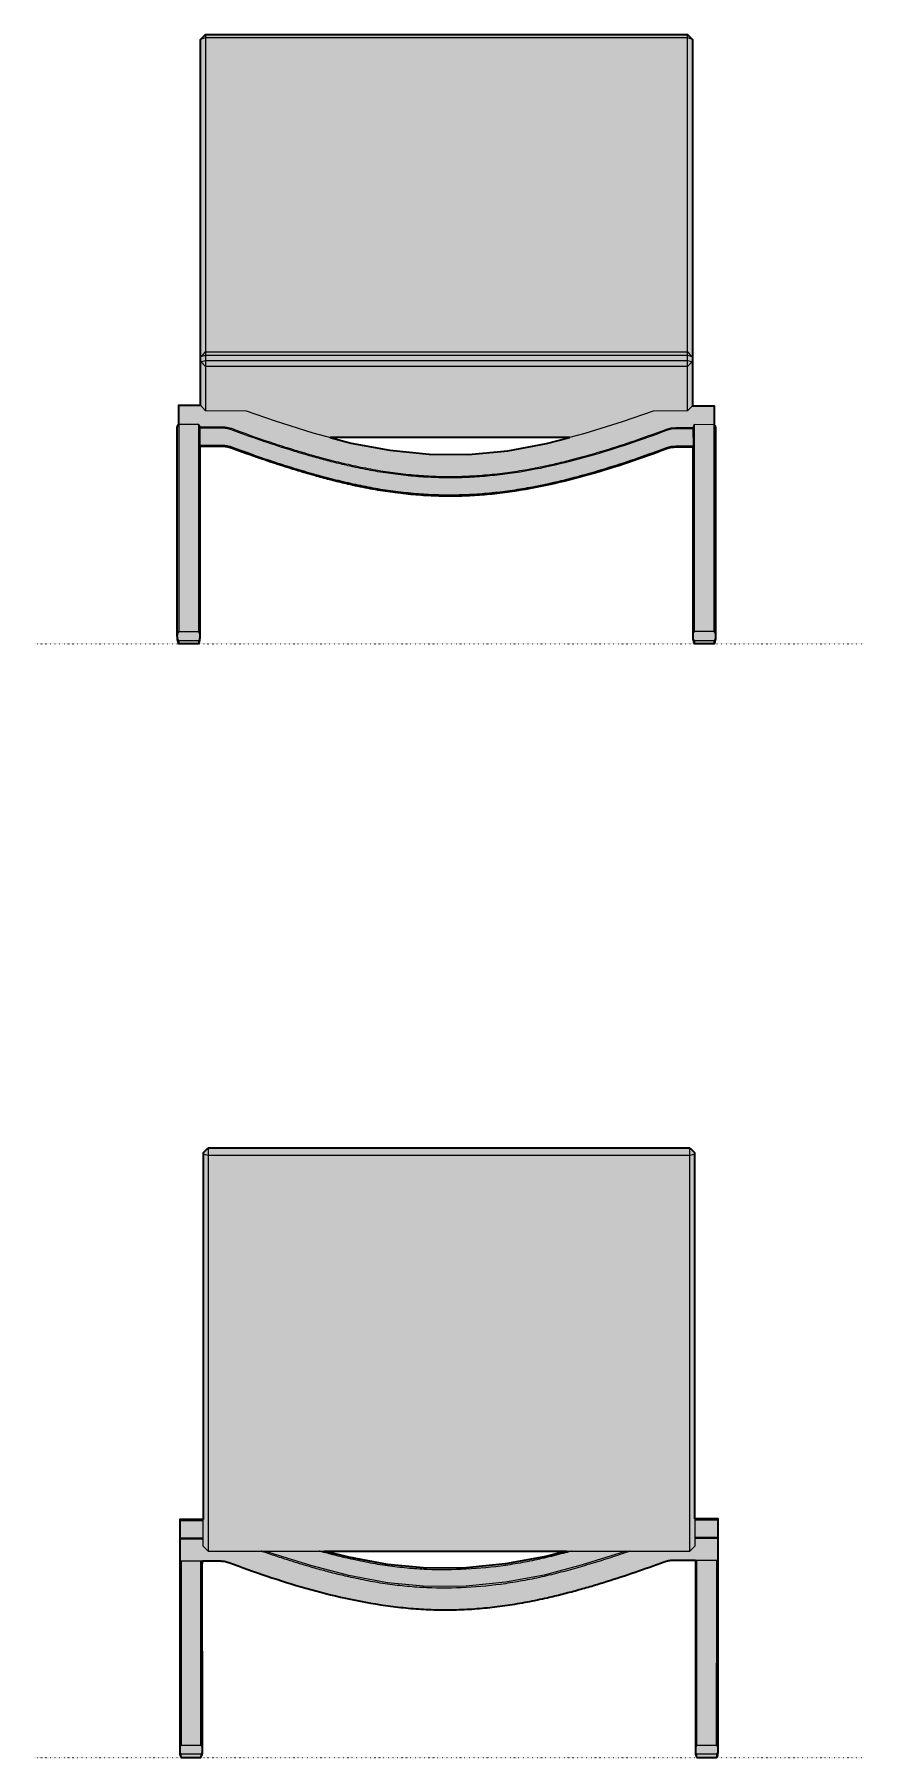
# Model space of a CAD drawing. Header units: millimetres. Extents: x 0 to 2157, y -1316 to 720.
# Drawn here: x 0 to 979, y -1316 to 720 of the extents above; entities that cross this region are included whole.
import ezdxf

# ---------------------------------------------------------------- set-up
doc = ezdxf.new("R2010")
doc.units = ezdxf.units.MM
doc.linetypes.add('Dots', pattern=[1, 0, -1])
doc.layers.add('Blocks', color=7, linetype='Continuous')
doc.layers.add('Blocks$Fill', color=7, linetype='Continuous', true_color=0xffffff)
for name, color, linetype, lineweight, true_color in [('Blocks$Inner', 7, 'Continuous', 25, 0x007f00), ('Blocks$Outline', 7, 'Continuous', 35, 0xff3f3f), ('Groud', 7, 'Dots', 25, 0x243775)]:
    doc.layers.add(name, color=color, linetype=linetype, lineweight=lineweight, true_color=true_color)

# ---------------------------------------------------------------- blocks, each defined once
blk = doc.blocks.new('PK22 Front')
at = {"layer": 'Blocks$Fill', "extrusion": (0, 0, -1)}
h = blk.add_hatch(color=256, dxfattribs=at)
h.paths.add_polyline_path([(749.4, 8.2), (749.4, 8.4), (749.5, 8.6), (749.5, 8.9), (749.5, 9.3), (749.5, 243.8), (749.5, 256.3), (749.5, 256.3), (749.5, 256.4), (749.5, 256.5), (749.4, 256.6), (749.4, 256.7), (749.4, 256.8), (749.4, 256.9), (749.4, 257), (749.4, 257.1), (749.3, 257.2), (749.3, 257.3), (749.3, 257.4), (749.2, 257.5), (749.2, 257.6), (749.2, 257.7), (749.1, 257.8), (749.1, 257.8), (749, 257.9), (749, 258), (748.9, 258.1), (748.9, 258.2), (748.8, 258.3), (748.8, 258.4), (748.7, 258.5), (748.6, 258.6), (748.6, 258.7), (748.5, 258.8), (748.4, 258.9), (748.3, 259), (748.3, 259.1), (748.2, 259.1), (748.1, 259.2), (748, 259.3), (747.9, 259.4), (747.9, 259.5), (747.8, 259.6), (747.8, 282), (722.1, 282.1), (722.1, 714.6), (716.1, 720.4), (146.9, 720.4), (140.9, 714.6), (140.9, 339.3), (140.9, 281.3), (115.2, 281.3), (115.2, 259.4), (114.2, 257.6), (113.6, 255.5), (113.5, 254.3), (113.5, 243.7), (113.5, 9.2), (113.5, 8.9), (113.5, 8.6), (113.5, 8.4), (113.6, 8.2), (113.6, 7.1), (113.7, 6.5), (113.8, 6), (113.8, 5.4), (113.9, 4.9), (114, 4.3), (114.1, 3.8), (114.2, 3.5), (114.5, 2.5), (115.2, 0), (138.4, 0), (139.2, 2.5), (139.5, 3.5), (139.5, 3.8), (139.6, 4.1), (139.7, 4.3), (139.8, 4.9), (139.8, 5.5), (139.9, 6), (140, 6.6), (140, 7.1), (140.1, 8.3), (140.1, 8.4), (140.1, 8.6), (140.1, 8.9), (140.1, 9.2), (140.2, 232.6), (160.6, 232.6), (166, 232), (171.4, 230.7), (193.9, 222.3), (216.6, 214.4), (239.5, 207.1), (262.5, 200.2), (285.8, 193.9), (309.2, 188.3), (320.9, 185.8), (332.8, 183.6), (344.6, 181.5), (356.5, 179.7), (368.5, 178.2), (380.4, 176.9), (392.4, 175.9), (404.4, 175.2), (416.5, 174.7), (428.5, 174.6), (440.6, 174.8), (452.6, 175.2), (464.6, 176), (476.6, 177.1), (488.6, 178.4), (500.5, 180), (512.4, 181.9), (524.2, 184), (536, 186.4), (547.8, 188.9), (565.3, 193.2), (582.8, 197.8), (617.4, 208), (651.7, 219.2), (685.6, 231.4), (686.2, 231.7), (686.9, 231.9), (687.6, 232), (688.3, 232.2), (688.9, 232.4), (689.6, 232.5), (690.3, 232.7), (691, 232.8), (691.7, 232.9), (692.4, 233), (693.1, 233.1), (693.8, 233.2), (694.5, 233.2), (695.2, 233.3), (695.9, 233.3), (696.6, 233.4), (722.8, 233.4), (722.9, 9.2), (722.9, 8.9), (722.9, 8.6), (722.9, 8.4), (722.9, 8.3), (723, 7.1), (723, 6.6), (723.1, 6), (723.1, 5.5), (723.2, 4.9), (723.3, 4.3), (723.4, 4.1), (723.5, 3.8), (723.5, 3.5), (723.8, 2.5), (724.6, 0), (747.8, 0), (748.5, 2.5), (748.8, 3.5), (748.9, 3.8), (749, 4.3), (749.1, 4.9), (749.2, 5.4), (749.2, 6), (749.3, 6.5), (749.3, 7.1), (749.4, 8.2)], flags=0)
h.paths.add_polyline_path([(568.9, 244), (544, 237.4), (498.2, 228.8), (451.9, 224.3), (405.3, 224), (359, 228.3), (313.2, 236.8), (285.6, 244)], flags=0)
at = {"layer": 'Blocks$Inner'}
for p, q in [((-716.1, 720.4), (-716.1, 716.5)), ((-722.8, 256.7), (-696.6, 256.7)), ((-722.8, 235), (-696.6, 235)), ((-568.9, 244), (-285.6, 244)), ((-140.2, 243.7), (-140.1, 9.2)), ((-749.5, 175.8), (-749.5, 200.6)), ((-113.5, 200.6), (-113.5, 175.8)), ((-747.8, 14.6), (-724.6, 14.6)), ((-724.6, 0), (-747.8, 0)), ((-115.2, 14.6), (-138.4, 14.6)), ((-115.2, 0), (-138.4, 0))]:
    blk.add_line(p, q, dxfattribs=at)
for points in [[(-716.1, 716.5), (-719.1, 715.5), (-722.1, 714.6), (-716.1, 720.4), (-146.9, 720.4), (-140.9, 714.6), (-143.9, 715.5), (-146.9, 716.5)], [(-722.1, 339.3), (-719.1, 342.2), (-716.1, 345.2), (-146.9, 345.2), (-143.9, 342.2), (-140.9, 339.3), (-146.9, 340.8), (-716.1, 340.8)], [(-722.1, 333.5), (-716.1, 335), (-146.9, 335), (-140.9, 333.5), (-143.9, 330.6), (-146.9, 327.7), (-716.1, 327.7), (-719.1, 330.6)]]:
    blk.add_lwpolyline(points, close=True, dxfattribs=at)
for points in [[(-140.9, 339.3), (-140.9, 714.6), (-140.9, 333.5), (-140.9, 281.3), (-146.9, 275.4), (-187.2, 275.2), (-223.8, 262.4), (-268.2, 248.5), (-313.2, 236.8), (-359, 228.3), (-405.3, 224), (-451.9, 224.3), (-498.2, 228.8), (-544, 237.4), (-589, 249.2), (-633.3, 263.2), (-667.6, 275.2), (-716.1, 275.4), (-722.1, 282.1), (-722.1, 333.5), (-722.1, 714.6), (-722.1, 339.3)], [(-146.9, 716.5), (-146.9, 720.4)], [(-716.1, 345.2), (-716.1, 340.8), (-716.1, 337.9), (-716.1, 335), (-716.1, 327.7)], [(-146.9, 327.7), (-146.9, 335), (-146.9, 337.9), (-146.9, 340.8), (-146.9, 345.2)], [(-722.1, 282.1), (-747.8, 282), (-747.8, 259.5), (-747.8, 259.6), (-724.5, 259.6)], [(-115.2, 20.2), (-115.2, 76.9), (-115.2, 133.6), (-115.2, 190.3), (-115.2, 259.4), (-115.2, 281.3), (-140.9, 281.3)], [(-749.5, 9.2), (-749.5, 243.8), (-749.5, 256.3)], [(-747.8, 247.1), (-747.8, 190.3), (-747.8, 133.6), (-747.8, 76.9), (-747.8, 20.2)], [(-724.5, 247.1), (-724.5, 190.3), (-724.6, 76.9), (-724.6, 20.2)], [(-722.8, 256.2), (-722.8, 243.8), (-722.9, 9.2)], [(-696.6, 255), (-722.8, 255)], [(-171.4, 254), (-166, 255.3), (-160.6, 255.9), (-140, 255.9)], [(-140.2, 254.2), (-160.6, 254.2), (-166, 253.7), (-171.4, 252.3)], [(-140.2, 243.9), (-140.2, 254.2), (-140.2, 254.2), (-140.2, 254.2), (-140.2, 254.1), (-140.2, 254.2), (-140.2, 254.2), (-140, 255.7), (-139.4, 257.8), (-138.5, 259.6), (-115.2, 259.4), (-114.2, 257.6), (-113.6, 255.5), (-113.5, 254.3)], [(-138.4, 20.2), (-138.4, 76.9), (-138.5, 190.3), (-138.5, 247.1)], [(-113.5, 254.4), (-113.5, 243.7), (-113.5, 9.2)], [(-696.6, 233.4), (-722.8, 233.4)], [(-171.4, 232.3), (-166, 233.7), (-160.6, 234.2), (-140.2, 234.2)], [(-140.2, 232.6), (-160.6, 232.6), (-166, 232), (-171.4, 230.7)], [(-724.6, 3.8), (-747.8, 3.8), (-747.8, 2.9), (-747.8, 0)], [(-724.6, 3.8), (-724.6, 2.9), (-724.6, 0)], [(-138.4, 3.8), (-138.4, 2.9), (-138.4, 0)], [(-115.2, 0), (-115.2, 2.9), (-115.2, 3.8), (-138.4, 3.8)]]:
    blk.add_lwpolyline(points, dxfattribs=at)
for points, knots in [([(-716.1, 716.5), (-716.1, 715), (-716.1, 712.3), (-716.1, 709.1), (-716.1, 706.3), (-716.1, 702.6), (-716.1, 697.9), (-716.1, 690.5), (-716.1, 681.2), (-716.1, 669.9), (-716.1, 658.6), (-716.1, 647.1), (-716.1, 635.6), (-716.1, 620.4), (-716.1, 601.3), (-716.1, 578.4), (-716.1, 555.6), (-716.1, 532.9), (-716.1, 510.4), (-716.1, 480.5), (-716.1, 450.9), (-716.1, 421.7), (-716.1, 400), (-716.1, 378.4), (-716.1, 360.2), (-716.1, 349.1), (-716.1, 345.2)], [3.9213249, 3.9213249, 3.9213249, 3.9213249, 3.9246143, 3.9279038, 3.9311933, 3.9344828, 3.9410617, 3.9476407, 3.9607986, 3.9739565, 3.9871144, 4.0002723, 4.0134302, 4.0265881, 4.0529039, 4.0792197, 4.1055355, 4.1318513, 4.1581671, 4.1844829, 4.2371145, 4.2634303, 4.2897461, 4.3160619, 4.3423777, 4.3570931, 4.3570931, 4.3570931, 4.3570931]), ([(-146.9, 345.2), (-146.9, 349.1), (-146.9, 360.2), (-146.9, 378.4), (-146.9, 400), (-146.9, 421.7), (-146.9, 450.9), (-146.9, 480.5), (-146.9, 510.4), (-146.9, 532.9), (-146.9, 555.6), (-146.9, 578.4), (-146.9, 601.3), (-146.9, 620.4), (-146.9, 635.6), (-146.9, 647.1), (-146.9, 658.6), (-146.9, 669.9), (-146.9, 681.2), (-146.9, 690.5), (-146.9, 697.9), (-146.9, 702.6), (-146.9, 706.3), (-146.9, 709.1), (-146.9, 712.3), (-146.9, 715), (-146.9, 716.5)], [14.7076235, 14.7076235, 14.7076235, 14.7076235, 14.7223389, 14.7486547, 14.7749706, 14.8012864, 14.8276022, 14.8802338, 14.9065496, 14.9328654, 14.9591812, 14.985497, 15.0118128, 15.0381286, 15.0512865, 15.0644444, 15.0776023, 15.0907602, 15.1039181, 15.117076, 15.123655, 15.1302339, 15.1335234, 15.1368129, 15.1401023, 15.1433918, 15.1433918, 15.1433918, 15.1433918]), ([(-716.1, 327.7), (-716.1, 326.3), (-716.1, 324.8), (-716.1, 323.5), (-716.1, 322.7), (-716.1, 322), (-716.1, 321.1), (-716.1, 320.1), (-716.1, 318.8), (-716.1, 316.9), (-716.1, 314.3), (-716.1, 311.5), (-716.1, 308.8), (-716.1, 306.2), (-716.1, 302.8), (-716.1, 298.8), (-716.1, 294.4), (-716.1, 290), (-716.1, 285.6), (-716.1, 281), (-716.1, 277.6), (-716.1, 275.7), (-716.1, 275.4)], [18.0647167, 18.0647167, 18.0647167, 18.0647167, 18.0766214, 18.0825738, 18.0885262, 18.0944786, 18.100431, 18.1063833, 18.1123357, 18.1242405, 18.1361453, 18.14805, 18.1599548, 18.1718595, 18.1837643, 18.2075738, 18.2313833, 18.2551929, 18.2790024, 18.3028119, 18.3266214, 18.3321052, 18.3321052, 18.3321052, 18.3321052]), ([(-146.9, 275.4), (-146.9, 275.7), (-146.9, 277.6), (-146.9, 281), (-146.9, 285.6), (-146.9, 290), (-146.9, 294.4), (-146.9, 298.8), (-146.9, 302.8), (-146.9, 306.2), (-146.9, 308.8), (-146.9, 311.5), (-146.9, 314.3), (-146.9, 316.9), (-146.9, 318.8), (-146.9, 320.1), (-146.9, 321.1), (-146.9, 322), (-146.9, 322.7), (-146.9, 323.5), (-146.9, 324.8), (-146.9, 326.3), (-146.9, 327.7)], [0.7326115, 0.7326115, 0.7326115, 0.7326115, 0.7380952, 0.7619048, 0.7857143, 0.8095238, 0.8333333, 0.8571429, 0.8809524, 0.8928571, 0.9047619, 0.9166667, 0.9285714, 0.9404762, 0.952381, 0.9583333, 0.9642857, 0.9702381, 0.9761905, 0.9821429, 0.9880952, 1, 1, 1, 1]), ([(-749.5, 256.2), (-749.5, 256.3), (-749.4, 256.7), (-749.3, 257.4), (-748.8, 258.4), (-748.3, 259.1), (-747.8, 259.6)], [-0.498434, -0.498434, -0.498434, -0.498434, -0.4444444, -0.3333333, -0.2222222, 0, 0, 0, 0]), ([(-747.8, 259.6), (-747.8, 259.5), (-747.8, 258.7), (-747.8, 254.8), (-747.8, 249.9), (-747.8, 247.1)], [0, 0, 0, 0, 0.2, 0.5, 0.7999996, 0.7999996, 0.7999996, 0.7999996]), ([(-724.5, 259.6), (-724.5, 259.5), (-724.5, 258.7), (-724.5, 254.8), (-724.5, 249.9), (-724.5, 247.1)], [0.2, 0.2, 0.2, 0.2, 0.4, 0.7, 1, 1, 1, 1]), ([(-724.5, 259.6), (-724.3, 259.4), (-723.8, 258.9), (-723.3, 258.1), (-723, 257.4), (-722.8, 256.7), (-722.8, 256.3), (-722.8, 256.2)], [71.4507454, 71.4507454, 71.4507454, 71.4507454, 71.5618562, 71.6729674, 71.7840786, 71.8951898, 71.9508028, 71.9508028, 71.9508028, 71.9508028]), ([(-685.6, 254.8), (-670.6, 249.1), (-647.9, 241.1), (-617.4, 231.2), (-594.4, 224.3), (-571.2, 217.9), (-547.8, 212.1), (-524.3, 207.2), (-500.5, 203.2), (-476.6, 200.2), (-452.6, 198.3), (-428.5, 197.7), (-404.4, 198.3), (-380.4, 200), (-356.5, 202.8), (-332.7, 206.7), (-311.1, 211.1), (-291.6, 215.7), (-268.3, 221.8), (-239.4, 230.1), (-205.2, 241.5), (-182.6, 249.7), (-171.4, 254)], [27.288058, 27.288058, 27.288058, 27.288058, 27.378967, 27.424421, 27.469876, 27.51533, 27.560785, 27.606239, 27.651694, 27.697149, 27.742603, 27.788058, 27.833512, 27.878967, 27.924421, 27.969876, 28.01533, 28.049421, 28.083512, 28.151694, 28.219876, 28.288058, 28.288058, 28.288058, 28.288058]), ([(-171.4, 252.3), (-186.3, 246.6), (-216.5, 235.8), (-262.4, 221.5), (-309, 209.5), (-348.5, 202.1), (-380.4, 198.4), (-404.4, 196.6), (-428.5, 196.1), (-452.6, 196.7), (-476.6, 198.5), (-500.5, 201.5), (-524.3, 205.5), (-545.9, 210.1), (-565.4, 214.7), (-582.8, 219.4), (-600.2, 224.3), (-623.2, 231.3), (-651.7, 240.7), (-674.3, 248.8), (-685.6, 253.1)], [22.382043, 22.382043, 22.382043, 22.382043, 22.472952, 22.563861, 22.65477, 22.74568, 22.791134, 22.836589, 22.882043, 22.927498, 22.972952, 23.018407, 23.063861, 23.109316, 23.143407, 23.177498, 23.211589, 23.24568, 23.313861, 23.382043, 23.382043, 23.382043, 23.382043]), ([(-138.5, 247.1), (-138.5, 250.8), (-138.5, 256.3), (-138.5, 259.2), (-138.5, 259.5), (-138.5, 259.6)], [29.4517008, 29.4517008, 29.4517008, 29.4517008, 29.8517008, 30.1517008, 30.2517008, 30.2517008, 30.2517008, 30.2517008]), ([(-685.6, 233.1), (-670.6, 227.5), (-647.9, 219.4), (-617.4, 209.5), (-594.4, 202.6), (-571.2, 196.2), (-547.8, 190.5), (-524.3, 185.5), (-500.5, 181.5), (-476.6, 178.6), (-452.6, 176.7), (-428.5, 176.1), (-404.4, 176.6), (-380.4, 178.4), (-356.5, 181.2), (-332.7, 185.1), (-311.1, 189.5), (-291.6, 194), (-268.3, 200.1), (-239.4, 208.5), (-205.2, 219.8), (-182.6, 228), (-171.4, 232.3)], [27.265934, 27.265934, 27.265934, 27.265934, 27.356843, 27.402297, 27.447752, 27.493207, 27.538661, 27.584116, 27.62957, 27.675025, 27.720479, 27.765934, 27.811388, 27.856843, 27.902297, 27.947752, 27.993207, 28.027297, 28.061388, 28.12957, 28.197752, 28.265934, 28.265934, 28.265934, 28.265934]), ([(-171.4, 230.7), (-186.3, 224.9), (-216.5, 214.1), (-262.4, 199.8), (-309, 187.8), (-348.5, 180.5), (-380.4, 176.7), (-404.4, 174.9), (-428.5, 174.4), (-452.6, 175), (-476.6, 176.9), (-500.5, 179.8), (-524.3, 183.9), (-545.9, 188.4), (-565.4, 193.1), (-582.8, 197.8), (-600.2, 202.7), (-623.2, 209.7), (-651.7, 219.1), (-674.3, 227.2), (-685.6, 231.4)], [22.388816, 22.388816, 22.388816, 22.388816, 22.479725, 22.570634, 22.661543, 22.752452, 22.797907, 22.843362, 22.888816, 22.934271, 22.979725, 23.02518, 23.070634, 23.116089, 23.15018, 23.184271, 23.218362, 23.252452, 23.320634, 23.388816, 23.388816, 23.388816, 23.388816]), ([(-747.8, 14.6), (-748.2, 13.9), (-748.9, 12.6), (-749.5, 10.5), (-749.5, 8.9), (-749.4, 7.8), (-749, 6.1), (-748.4, 4.8), (-747.8, 3.8)], [5.0441181, 5.0441181, 5.0441181, 5.0441181, 5.2441274, 5.4441367, 5.5941436, 5.6691471, 5.7441506, 6.043065, 6.043065, 6.043065, 6.043065]), ([(-747.8, 0), (-748, 0.8), (-748.4, 2.1), (-749.3, 5.1), (-749.4, 7.4), (-749.5, 9.2)], [351.511655, 351.511655, 351.511655, 351.511655, 354.093723, 355.46269, 360.933755, 360.933755, 360.933755, 360.933755]), ([(-747.8, 20.2), (-747.8, 18.7), (-747.8, 16.7), (-747.8, 15), (-747.8, 14.6)], [4.7999996, 4.7999996, 4.7999996, 4.7999996, 4.9666662, 5.0441181, 5.0441181, 5.0441181, 5.0441181]), ([(-724.6, 20.2), (-724.6, 18.7), (-724.6, 16.7), (-724.6, 15), (-724.6, 14.6)], [4, 4, 4, 4, 4.1666749, 4.2442398, 4.2442398, 4.2442398, 4.2442398]), ([(-724.6, 14.6), (-724.1, 13.9), (-723.4, 12.6), (-722.9, 10.5), (-722.8, 8.9), (-723, 7.8), (-723.3, 6.1), (-723.9, 4.8), (-724.6, 3.8)], [4.2442398, 4.2442398, 4.2442398, 4.2442398, 4.444221, 4.6442257, 4.7942292, 4.869231, 4.9442328, 5.2431403, 5.2431403, 5.2431403, 5.2431403]), ([(-722.9, 9.2), (-722.9, 7.4), (-723.1, 5.1), (-723.9, 2.1), (-724.3, 0.8), (-724.6, 0)], [318.883132, 318.883132, 318.883132, 318.883132, 324.351881, 325.720848, 328.302916, 328.302916, 328.302916, 328.302916]), ([(-138.4, 3.8), (-139.1, 4.8), (-139.7, 6.1), (-140, 7.8), (-140.2, 8.9), (-140.1, 10.5), (-139.6, 12.6), (-138.9, 13.9), (-138.4, 14.6)], [25.2085604, 25.2085604, 25.2085604, 25.2085604, 25.507468, 25.5824698, 25.6574715, 25.8074751, 26.0074798, 26.207461, 26.207461, 26.207461, 26.207461]), ([(-138.4, 0), (-138.7, 0.8), (-139.1, 2.1), (-139.9, 5.1), (-140, 7.4), (-140.1, 9.2)], [277.705203, 277.705203, 277.705203, 277.705203, 280.287272, 281.656238, 287.124988, 287.124988, 287.124988, 287.124988]), ([(-138.4, 14.6), (-138.4, 15), (-138.4, 16.7), (-138.4, 18.7), (-138.4, 20.2)], [26.207461, 26.207461, 26.207461, 26.207461, 26.2850258, 26.4517008, 26.4517008, 26.4517008, 26.4517008]), ([(-115.2, 14.6), (-115.2, 15), (-115.2, 16.7), (-115.2, 18.7), (-115.2, 20.2)], [0.0000464, 0.0000464, 0.0000464, 0.0000464, 0.0774982, 0.2441649, 0.2441649, 0.2441649, 0.2441649]), ([(-115.2, 3.8), (-114.6, 4.8), (-114, 6.1), (-113.6, 7.8), (-113.5, 8.9), (-113.5, 10.5), (-114.1, 12.6), (-114.8, 13.9), (-115.2, 14.6)], [-0.9989006, -0.9989006, -0.9989006, -0.9989006, -0.6999861, -0.6249826, -0.5499791, -0.3999722, -0.1999629, 0.0000464, 0.0000464, 0.0000464, 0.0000464]), ([(-113.5, 9.2), (-113.6, 7.4), (-113.7, 5.1), (-114.6, 2.1), (-115, 0.8), (-115.2, 0)], [245.074365, 245.074365, 245.074365, 245.074365, 250.54543, 251.914397, 254.496465, 254.496465, 254.496465, 254.496465])]:
    blk.add_open_spline(points, degree=3, knots=knots, dxfattribs=at)
for points in [[(-696.6, 256.7), (-694.7, 256.6), (-691, 256.2), (-687.4, 255.3), (-685.6, 254.8)], [(-685.6, 253.1), (-687.4, 253.7), (-691, 254.6), (-694.7, 254.9), (-696.6, 255)], [(-696.6, 235), (-694.7, 235), (-691, 234.6), (-687.4, 233.7), (-685.6, 233.1)], [(-685.6, 231.4), (-687.4, 232), (-691, 232.9), (-694.7, 233.3), (-696.6, 233.4)], [(-749.5, 200.6), (-749.5, 200.4), (-749.5, 200.3), (-749.5, 200.2)], [(-113.5, 200.2), (-113.5, 200.3), (-113.5, 200.4), (-113.5, 200.6)], [(-749.5, 9.2), (-749.5, 9.2), (-749.5, 9.2), (-749.5, 9.2)]]:
    blk.add_open_spline(points, degree=3, dxfattribs=at)
at = {"layer": 'Blocks$Outline'}
for points in [[(-722.1, 714.6), (-716.1, 720.4), (-146.9, 720.4), (-140.9, 714.6)], [(-722.1, 282.1), (-722.1, 333.5), (-722.1, 714.6)], [(-140.9, 714.6), (-140.9, 339.3)], [(-140.9, 339.3), (-140.9, 333.5), (-140.9, 281.3)], [(-747.8, 259.6), (-747.8, 282), (-722.1, 282.1)], [(-749.5, 243.8), (-749.5, 256.3)], [(-115.2, 259.4), (-114.2, 257.6), (-113.6, 255.5), (-113.5, 254.3)], [(-113.5, 254.3), (-113.5, 243.7)], [(-749.5, 9.3), (-749.5, 243.8)], [(-568.9, 244), (-544, 237.4), (-498.2, 228.8), (-451.9, 224.3), (-405.3, 224), (-359, 228.3), (-313.2, 236.8), (-285.6, 244)], [(-285.6, 244), (-568.9, 244)], [(-140.1, 9.2), (-140.2, 232.6)]]:
    blk.add_lwpolyline(points, dxfattribs=at)
for points, knots in [([(-140.9, 281.3), (-132.3, 281.3), (-123.8, 281.3), (-115.2, 281.3), (-115.2, 274), (-115.2, 266.7), (-115.2, 259.4)], [-51.777561, -51.777561, -51.777561, -51.777561, -26.122391, -26.122391, -26.122391, -4.244165, -4.244165, -4.244165, -4.244165]), ([(-749.5, 256.3), (-749.5, 256.4), (-749.4, 256.7), (-749.3, 257.4), (-748.8, 258.4), (-748.3, 259.1), (-747.8, 259.6)], [-0.4850363, -0.4850363, -0.4850363, -0.4850363, -0.4444444, -0.3333333, -0.2222222, 0, 0, 0, 0]), ([(-140.2, 232.6), (-147, 232.6), (-153.8, 232.6), (-160.6, 232.6), (-162.4, 232.4), (-164.2, 232.2), (-166, 232), (-167.8, 231.6), (-169.6, 231.1), (-171.4, 230.7), (-186.3, 224.9), (-216.5, 214.1), (-262.4, 199.8), (-309, 187.8), (-348.5, 180.5), (-380.4, 176.7), (-404.4, 174.9), (-428.5, 174.4), (-452.6, 175), (-476.6, 176.9), (-500.5, 179.8), (-524.3, 183.9), (-545.9, 188.4), (-565.4, 193.1), (-582.8, 197.8), (-600.2, 202.7), (-623.2, 209.7), (-651.7, 219.1), (-674.3, 227.2), (-685.6, 231.4), (-687.4, 232), (-691, 232.9), (-694.7, 233.3), (-696.6, 233.4), (-705.3, 233.4), (-714.1, 233.4), (-722.8, 233.4)], [0.008342, 0.008342, 0.008342, 0.008342, 20.388816, 20.388816, 20.388816, 21.388816, 21.388816, 21.388816, 22.388816, 22.388816, 22.388816, 22.479725, 22.570634, 22.661543, 22.752452, 22.797907, 22.843362, 22.888816, 22.934271, 22.979725, 23.02518, 23.070634, 23.116089, 23.15018, 23.184271, 23.218362, 23.252452, 23.320634, 23.388816, 23.388816, 23.388816, 23.888816, 24.388816, 24.388816, 24.388816, 50.649275, 50.649275, 50.649275, 50.649275]), ([(-749.4, 8.2), (-749.4, 8.3), (-749.5, 8.7), (-749.5, 9), (-749.5, 9.2), (-749.5, 9.3), (-749.5, 9.3)], [-5.63420484, -5.63420484, -5.63420484, -5.63420484, -5.59414356, -5.54335535, -5.54064574, -5.53461405, -5.53461405, -5.53461405, -5.53461405]), ([(-722.9, 8.3), (-723, 6.8), (-723.1, 4.8), (-723.9, 2.1), (-724.3, 0.8), (-724.6, 0), (-732.3, 0), (-740, 0), (-747.8, 0), (-748, 0.8), (-748.4, 2.1), (-749.2, 4.8), (-749.3, 6.7), (-749.4, 8.2)], [-41.096069, -41.096069, -41.096069, -41.096069, -36.581875, -35.212908, -32.630839, -32.630839, -32.630839, -9.422101, -9.422101, -9.422101, -6.840032, -5.471066, -1.057765, -1.057765, -1.057765, -1.057765]), ([(-722.9, 9.2), (-722.9, 9), (-722.9, 8.7), (-722.9, 8.4), (-722.9, 8.3)], [4.74073253, 4.74073253, 4.74073253, 4.74073253, 4.79422922, 4.82515996, 4.82515996, 4.82515996, 4.82515996]), ([(-140.1, 8.3), (-140.1, 8.4), (-140.1, 8.7), (-140.1, 9), (-140.1, 9.2)], [25.62654071, 25.62654071, 25.62654071, 25.62654071, 25.65747155, 25.70845029, 25.70845029, 25.70845029, 25.70845029]), ([(-113.6, 8.2), (-113.7, 6.7), (-113.8, 4.8), (-114.6, 2.1), (-115, 0.8), (-115.2, 0), (-123, 0), (-130.7, 0), (-138.4, 0), (-138.7, 0.8), (-139.1, 2.1), (-139.8, 4.8), (-140, 6.8), (-140.1, 8.3)], [1.057765, 1.057765, 1.057765, 1.057765, 5.471066, 6.840032, 9.422101, 9.422101, 9.422101, 32.630839, 32.630839, 32.630839, 35.212907, 36.581874, 41.096066, 41.096066, 41.096066, 41.096066]), ([(-113.5, 9.2), (-113.5, 9), (-113.5, 8.7), (-113.5, 8.3), (-113.6, 8.2)], [0.49648139, 0.49648139, 0.49648139, 0.49648139, 0.54997913, 0.59004034, 0.59004034, 0.59004034, 0.59004034])]:
    blk.add_open_spline(points, degree=3, knots=knots, dxfattribs=at)
for points in [[(-722.8, 233.4), (-722.8, 158.6), (-722.8, 83.9), (-722.9, 9.2)], [(-113.5, 243.7), (-113.5, 165.5), (-113.5, 87.4), (-113.5, 9.2)]]:
    blk.add_open_spline(points, degree=3, dxfattribs=at)
blk = doc.blocks.new('PK22 Back')
at = {"layer": 'Blocks$Fill'}
h = blk.add_hatch(color=256, dxfattribs=at)
h.paths.add_polyline_path([(-101.4, 5.9), (-101.4, 7.3), (-101.4, 233.3), (-101.4, 233.3), (-101.4, 258.8), (-101.4, 282.1), (-128.7, 282.1), (-128.7, 713.4), (-128.7, 714.6), (-134.7, 720.4), (-703.9, 720.4), (-709.9, 714.6), (-709.9, 713.4), (-709.9, 281.3), (-737.3, 281.3), (-737.3, 279.6), (-737.3, 259.7), (-737.3, 258), (-737.3, 232.6), (-737.3, 232.6), (-737.3, 5.5), (-737.3, 5.4), (-737.2, 3.9), (-736.6, 1.8), (-735.6, 0), (-712.4, 0), (-711.5, 1.6), (-710.9, 3.5), (-710.6, 5.5), (-710.6, 7.3), (-710.6, 232.6), (-690.3, 232.6), (-684.8, 232), (-679.5, 230.7), (-656.9, 222.3), (-634.2, 214.4), (-611.3, 207.1), (-588.3, 200.2), (-565.1, 193.9), (-541.7, 188.3), (-529.9, 185.8), (-518.1, 183.6), (-506.2, 181.5), (-494.3, 179.7), (-482.4, 178.2), (-470.4, 176.9), (-458.4, 175.9), (-446.4, 175.2), (-434.4, 174.7), (-422.3, 174.6), (-410.3, 174.8), (-398.2, 175.2), (-386.2, 176), (-374.2, 177.1), (-362.3, 178.4), (-350.3, 180), (-338.4, 181.9), (-326.6, 184), (-314.8, 186.4), (-303, 188.9), (-285.5, 193.2), (-268, 197.8), (-233.4, 208), (-199.2, 219.2), (-165.2, 231.4), (-164.6, 231.7), (-163.9, 231.9), (-163.2, 232), (-162.6, 232.2), (-161.9, 232.4), (-161.2, 232.5), (-160.5, 232.7), (-159.8, 232.8), (-159.1, 232.9), (-158.5, 233), (-157.8, 233.1), (-157.1, 233.2), (-156.4, 233.2), (-155.7, 233.3), (-155, 233.3), (-154.3, 233.3), (-128, 233.3), (-128, 5.5), (-128, 5.4), (-127.9, 3.9), (-127.3, 1.8), (-126.3, 0), (-103.1, 0), (-102.2, 1.6), (-101.6, 3.5)], flags=0)
h.paths.add_polyline_path([(-280.5, 244), (-306.9, 237.4), (-352.6, 228.8), (-398.9, 224.3), (-445.5, 224), (-491.9, 228.3), (-537.6, 236.8), (-566.5, 244)], flags=0)
at = {"layer": 'Blocks$Inner'}
for p, q in [((-709.9, 279.6), (-737.3, 279.6)), ((-101.4, 280.4), (-128.7, 280.4)), ((-737.3, 259.7), (-709.9, 259.7)), ((-709.9, 258), (-737.3, 258)), ((-128.7, 260.4), (-101.4, 260.4)), ((-101.4, 258.8), (-128.7, 258.8)), ((-703.9, 244), (-134.7, 244)), ((-126.3, 203.9), (-126.3, 233.3)), ((-735.6, 14.6), (-712.4, 14.6)), ((-712.4, 3.8), (-735.6, 3.8)), ((-126.3, 14.6), (-103.1, 14.6)), ((-103.1, 3.8), (-126.3, 3.8))]:
    blk.add_line(p, q, dxfattribs=at)
for points in [[(-703.9, 244), (-709.9, 250), (-709.9, 713.4), (-709.9, 714.6), (-703.9, 720.4)], [(-128.7, 713.4), (-131.7, 712.6), (-134.7, 711.7), (-703.9, 711.7), (-706.9, 712.6), (-709.9, 713.4)], [(-134.7, 711.7), (-134.7, 719.2), (-134.7, 719.8), (-134.7, 720.4), (-703.9, 720.4), (-703.9, 719.8), (-703.9, 719.2), (-703.9, 711.7)], [(-134.7, 720.4), (-128.7, 714.6), (-128.7, 713.4), (-128.7, 250), (-134.7, 244)], [(-709.9, 281.3), (-737.3, 281.3), (-737.3, 279.6), (-737.3, 259.7), (-737.3, 258), (-737.3, 232.6), (-735.6, 232.6), (-690.3, 232.6), (-684.8, 232), (-679.5, 230.7)], [(-154.3, 233.3), (-101.4, 233.3), (-101.4, 282.1), (-128.7, 282.1)], [(-737.3, 232.6), (-737.3, 95.3), (-737.3, 42.2), (-737.3, 15.9), (-737.3, 9.7), (-737.3, 7.8), (-737.3, 5.8), (-737.3, 5.5), (-737.3, 7.3)], [(-710.6, 7.3), (-710.6, 5.5), (-710.6, 7.3), (-710.6, 9.3), (-710.6, 12.2), (-710.6, 27.3), (-710.7, 225.1), (-710.6, 232.6)], [(-210.2, 244), (-217.5, 241.5), (-261.9, 227.6), (-306.9, 215.7), (-352.6, 207.1), (-398.9, 202.7), (-445.5, 202.3), (-491.9, 206.6), (-537.6, 215.2), (-582.7, 226.9), (-627, 240.8), (-636.4, 244)], [(-280.5, 244), (-306.9, 237.4), (-352.6, 228.8), (-398.9, 224.3), (-445.5, 224), (-491.9, 228.3), (-537.6, 236.8), (-566.5, 244)], [(-128, 233.3), (-128, 205.4), (-128, 95.3), (-128, 42.2), (-128, 15.9), (-128, 9.7), (-128, 7.8), (-128, 5.8), (-128, 5.5), (-128, 7.3)], [(-103, 203.8), (-103, 233.3)], [(-101.4, 7.3), (-101.4, 5.9), (-101.4, 7.3), (-101.4, 9.3), (-101.4, 12.2), (-101.4, 27.3), (-101.4, 233.3)], [(-737.3, 5.5), (-737.3, 5.4), (-737.2, 3.9), (-736.6, 1.8), (-735.6, 0), (-712.4, 0), (-711.5, 1.6), (-710.9, 3.5), (-710.6, 5.5)], [(-735.6, 3.8), (-736.7, 5.8), (-737.2, 8), (-737.2, 10.3), (-736.7, 12.5), (-735.6, 14.6)], [(-735.6, 1.9), (-735.6, 2.8), (-735.6, 3.8)], [(-712.4, 3.8), (-712.4, 2.8), (-712.4, 1.9)], [(-128, 5.5), (-128, 5.4), (-128, 5.4), (-127.9, 3.9), (-127.3, 1.8), (-126.3, 0), (-103.1, 0), (-102.2, 1.6), (-101.6, 3.5), (-101.4, 5.9)], [(-126.3, 0), (-126.3, 2.8), (-126.3, 3.8)], [(-103.1, 14.6), (-102, 12.5), (-101.4, 10.3), (-101.4, 8), (-102, 5.8), (-103.1, 3.8)], [(-103.1, 3.8), (-103.1, 2.8), (-103.1, 0)]]:
    blk.add_lwpolyline(points, dxfattribs=at)
for points, knots in [([(-703.9, 711.7), (-703.9, 710.5), (-703.9, 708.3), (-703.9, 705.9), (-703.9, 704.2), (-703.9, 702.6), (-703.9, 700.6), (-703.9, 698.2), (-703.9, 695.8), (-703.9, 692.5), (-703.9, 688.4), (-703.9, 683.4), (-703.9, 678.4), (-703.9, 673.3), (-703.9, 666.4), (-703.9, 657.5), (-703.9, 646.6), (-703.9, 635.6), (-703.9, 624.7), (-703.9, 614), (-703.9, 599.7), (-703.9, 581.9), (-703.9, 560.7), (-703.9, 539.6), (-703.9, 518.5), (-703.9, 497.6), (-703.9, 476.7), (-703.9, 449.1), (-703.9, 421.7), (-703.9, 394.6), (-703.9, 374.5), (-703.9, 354.6), (-703.9, 335), (-703.9, 315.4), (-703.9, 299.3), (-703.9, 286.4), (-703.9, 276.8), (-703.9, 267.4), (-703.9, 258.3), (-703.9, 250.4), (-703.9, 246.2), (-703.9, 244.3), (-703.9, 244), (-703.9, 244), (-703.9, 244)], [599.5248184, 599.5248184, 599.5248184, 599.5248184, 599.5263065, 599.5277946, 599.5292827, 599.5307708, 599.533747, 599.5367232, 599.5396994, 599.5426756, 599.5486279, 599.5545803, 599.5605327, 599.5664851, 599.5724375, 599.5843422, 599.596247, 599.6081517, 599.6200565, 599.6319613, 599.643866, 599.6676756, 599.6914851, 599.7152946, 599.7391041, 599.7629136, 599.7867232, 599.8105327, 599.8581517, 599.8819613, 599.9057708, 599.9295803, 599.9533898, 599.9771994, 600.0010089, 600.0129136, 600.0248184, 600.0367232, 600.0486279, 600.0605327, 600.0724375, 600.0783898, 600.0843422, 600.0847936, 600.0847936, 600.0847936, 600.0847936]), ([(-134.7, 244), (-134.7, 244), (-134.7, 244), (-134.7, 244.3), (-134.7, 246.2), (-134.7, 250.4), (-134.7, 258.3), (-134.7, 267.4), (-134.7, 276.8), (-134.7, 286.4), (-134.7, 299.3), (-134.7, 315.4), (-134.7, 335), (-134.7, 354.6), (-134.7, 374.5), (-134.7, 394.6), (-134.7, 421.7), (-134.7, 449.1), (-134.7, 476.7), (-134.7, 497.6), (-134.7, 518.5), (-134.7, 539.6), (-134.7, 560.7), (-134.7, 581.9), (-134.7, 599.7), (-134.7, 614), (-134.7, 624.7), (-134.7, 635.6), (-134.7, 646.6), (-134.7, 657.5), (-134.7, 666.4), (-134.7, 673.3), (-134.7, 678.4), (-134.7, 683.4), (-134.7, 688.4), (-134.7, 692.5), (-134.7, 695.8), (-134.7, 698.2), (-134.7, 700.6), (-134.7, 702.6), (-134.7, 704.2), (-134.7, 705.9), (-134.7, 708.3), (-134.7, 710.5), (-134.7, 711.7)], [10.6471933, 10.6471933, 10.6471933, 10.6471933, 10.6476446, 10.653597, 10.6595494, 10.6714542, 10.6833589, 10.6952637, 10.7071684, 10.7190732, 10.730978, 10.7547875, 10.778597, 10.8024065, 10.8262161, 10.8500256, 10.8738351, 10.9214542, 10.9452637, 10.9690732, 10.9928827, 11.0166922, 11.0405018, 11.0643113, 11.0881208, 11.1000256, 11.1119303, 11.1238351, 11.1357399, 11.1476446, 11.1595494, 11.1655018, 11.1714542, 11.1774065, 11.1833589, 11.1893113, 11.1922875, 11.1952637, 11.1982399, 11.2012161, 11.2027042, 11.2041922, 11.2056803, 11.2071684, 11.2071684, 11.2071684, 11.2071684]), ([(-735.6, 232.6), (-735.6, 231.2), (-735.6, 229.8), (-735.6, 228.4), (-735.6, 195.2), (-735.6, 178), (-735.6, 152.1), (-735.6, 126.3), (-735.6, 104.8), (-735.6, 87.1), (-735.6, 74.4), (-735.6, 61.5), (-735.6, 50.6), (-735.6, 41.7), (-735.6, 35), (-735.6, 29.4), (-735.6, 24.8), (-735.6, 22), (-735.6, 19.8), (-735.6, 18.1), (-735.6, 16.5), (-735.6, 15.2), (-735.6, 14.5), (-735.6, 14.6)], [-0.0050675, -0.0050675, -0.0050675, -0.0050675, 0, 0, 0, 0.125, 0.25, 0.375, 0.5, 0.5625, 0.625, 0.6875, 0.75, 0.78125, 0.8125, 0.84375, 0.859375, 0.875, 0.8828125, 0.890625, 0.8984375, 0.90625, 0.911826, 0.911826, 0.911826, 0.911826]), ([(-712.4, 14.6), (-712.4, 14.5), (-712.4, 15.2), (-712.4, 16.5), (-712.4, 18.1), (-712.4, 19.8), (-712.4, 22), (-712.4, 24.8), (-712.4, 29.4), (-712.4, 35), (-712.4, 41.7), (-712.4, 50.6), (-712.4, 61.5), (-712.4, 74.4), (-712.4, 87.2), (-712.4, 104.8), (-712.4, 126.3), (-712.4, 152.1), (-712.4, 178), (-712.4, 195.2), (-712.4, 232.6)], [24.1415019, 24.1415019, 24.1415019, 24.1415019, 24.1470495, 24.1548622, 24.162675, 24.1704877, 24.1783005, 24.193926, 24.2095515, 24.2408025, 24.2720535, 24.3033045, 24.3658065, 24.4283085, 24.4908105, 24.5533125, 24.6783165, 24.8033205, 24.9283245, 25.0533285, 25.0533285, 25.0533285, 25.0533285]), ([(-679.5, 230.7), (-664.5, 224.9), (-634.3, 214.1), (-588.4, 199.8), (-541.8, 187.8), (-502.3, 180.5), (-470.4, 176.7), (-446.4, 174.9), (-422.3, 174.4), (-398.2, 175), (-374.2, 176.9), (-350.3, 179.8), (-326.6, 183.9), (-305, 188.4), (-285.5, 193.1), (-268, 197.8), (-250.7, 202.7), (-227.7, 209.7), (-199.1, 219.1), (-176.5, 227.2), (-165.2, 231.4)], [97.76894, 97.76894, 97.76894, 97.76894, 97.859849, 97.950758, 98.041667, 98.132576, 98.178031, 98.223485, 98.26894, 98.314394, 98.359849, 98.405304, 98.450758, 98.496213, 98.530304, 98.564394, 98.598485, 98.632576, 98.700758, 98.76894, 98.76894, 98.76894, 98.76894]), ([(-205.5, 244), (-205.6, 243.9), (-205.7, 243.9), (-205.8, 243.8), (-209.7, 242.5), (-220.9, 238.7), (-239.6, 232.6), (-261.8, 225.9), (-284.2, 219.6), (-306.8, 213.9), (-329.6, 209.2), (-360.2, 204), (-398.9, 200.4), (-437.8, 199.9), (-468.8, 202.1), (-491.9, 204.8), (-511, 208), (-526.3, 211), (-539.5, 213.9), (-554.6, 217.5), (-571.5, 222), (-588.3, 226.8), (-604.9, 231.9), (-621.5, 237.3), (-633.5, 241.3), (-639.9, 243.5), (-640.8, 243.8), (-640.9, 243.9), (-641.1, 243.9), (-641.2, 244)], [0.0660468, 0.0660468, 0.0660468, 0.0660468, 0.0668399, 0.0668399, 0.0668399, 0.0909091, 0.1363636, 0.1818182, 0.2272727, 0.2727273, 0.3181818, 0.3636364, 0.4545455, 0.5454545, 0.5909091, 0.6363636, 0.6818182, 0.7045455, 0.7272727, 0.7613636, 0.7954545, 0.8295455, 0.8636364, 0.8977273, 0.9318182, 0.9374736, 0.9374736, 0.9374736, 0.938341, 0.938341, 0.938341, 0.938341]), ([(-274.5, 244), (-274.8, 243.9), (-275.2, 243.8), (-275.5, 243.7), (-278.4, 242.9), (-288.8, 240.1), (-306.8, 235.6), (-329.6, 230.8), (-360.2, 225.6), (-398.9, 222), (-437.8, 221.5), (-468.8, 223.7), (-491.9, 226.4), (-511, 229.6), (-526.3, 232.7), (-539.5, 235.5), (-554.6, 239.1), (-565.9, 242.2), (-571.6, 243.7), (-571.7, 243.8), (-572, 243.8), (-572.2, 243.9), (-572.5, 244)], [0.2075453, 0.2075453, 0.2075453, 0.2075453, 0.2094376, 0.2094376, 0.2094376, 0.2272727, 0.2727273, 0.3181818, 0.3636364, 0.4545455, 0.5454545, 0.5909091, 0.6363636, 0.6818182, 0.7045455, 0.7272727, 0.7613636, 0.7954545, 0.7959331, 0.7959331, 0.7959331, 0.7975024, 0.7975024, 0.7975024, 0.7975024]), ([(-126.3, 14.6), (-126.3, 14.8), (-126.3, 15.4), (-126.3, 16.5), (-126.3, 18.1), (-126.3, 19.8), (-126.3, 22), (-126.3, 24.8), (-126.3, 29.4), (-126.3, 35), (-126.3, 41.7), (-126.3, 50.6), (-126.3, 61.5), (-126.3, 74.4), (-126.3, 87.2), (-126.3, 104.8), (-126.3, 126.3), (-126.3, 152.1), (-126.3, 178), (-126.3, 195.2), (-126.3, 203.9)], [0.0902703, 0.0902703, 0.0902703, 0.0902703, 0.09375, 0.1015625, 0.109375, 0.1171875, 0.125, 0.140625, 0.15625, 0.1875, 0.21875, 0.25, 0.3125, 0.375, 0.4375, 0.5, 0.625, 0.75, 0.875, 1, 1, 1, 1]), ([(-103.1, 14.6), (-103.1, 14.5), (-103.1, 15.2), (-103.1, 16.5), (-103.1, 18.1), (-103.1, 19.8), (-103.1, 22), (-103.1, 24.8), (-103.1, 29.4), (-103.1, 35), (-103.1, 41.7), (-103.1, 50.6), (-103.1, 61.5), (-103.1, 74.4), (-103.1, 87.1), (-103.1, 104.8), (-103, 126.3), (-103, 152.1), (-103, 178), (-103, 195.2), (-103, 203.8)], [23.2296759, 23.2296759, 23.2296759, 23.2296759, 23.2352519, 23.2430644, 23.2508769, 23.2586894, 23.2665019, 23.2821269, 23.2977519, 23.3290019, 23.3602519, 23.3915019, 23.4540019, 23.5165019, 23.5790019, 23.6415019, 23.7665019, 23.8915019, 24.0165019, 24.1415019, 24.1415019, 24.1415019, 24.1415019]), ([(-735.6, 0), (-735.6, 0), (-735.6, 0), (-735.6, 0.2), (-735.6, 0.5), (-735.6, 0.7), (-735.6, 1), (-735.6, 1.3), (-735.6, 1.7), (-735.6, 1.9)], [0.94358989, 0.94358989, 0.94358989, 0.94358989, 0.94531244, 0.95312494, 0.96093744, 0.96874994, 0.97656244, 0.98437494, 0.99999994, 0.99999994, 0.99999994, 0.99999994]), ([(-735.6, 1.7), (-735.6, 1.5), (-735.6, 1.1), (-735.6, 0.5), (-735.6, 0.1), (-735.6, 0), (-735.6, 0), (-735.6, 0)], [0.91666667, 0.91666667, 0.91666667, 0.91666667, 0.921875, 0.9296875, 0.9375, 0.94140625, 0.94358989, 0.94358989, 0.94358989, 0.94358989]), ([(-712.4, 14.6), (-711.7, 13.6), (-711.1, 12.3), (-710.7, 10.6), (-710.6, 9.5), (-710.7, 7.8), (-711.2, 5.8), (-711.9, 4.4), (-712.4, 3.8)], [-1, -1, -1, -1, -0.7, -0.625, -0.55, -0.4, -0.2, -0.0010618, -0.0010618, -0.0010618, -0.0010618]), ([(-712.4, 1.9), (-712.4, 1.7), (-712.4, 1.3), (-712.4, 1), (-712.4, 0.7), (-712.4, 0.5), (-712.4, 0.2), (-712.4, 0), (-712.4, 0), (-712.4, 0)], [2, 2, 2, 2, 2.015625, 2.0234375, 2.03125, 2.0390625, 2.046875, 2.0546875, 2.0564131, 2.0564131, 2.0564131, 2.0564131]), ([(-712.4, 0), (-712.4, 0), (-712.4, 0), (-712.4, 0.1), (-712.4, 0.5), (-712.4, 1.1), (-712.4, 1.5), (-712.4, 1.7)], [2.0564131, 2.0564131, 2.0564131, 2.0564131, 2.05859369, 2.06249994, 2.07031244, 2.07812494, 2.08333328, 2.08333328, 2.08333328, 2.08333328]), ([(-126.3, 3.8), (-127, 4.7), (-127.6, 6), (-127.9, 7.7), (-128, 8.9), (-128, 10.5), (-127.5, 12.6), (-126.7, 13.9), (-126.3, 14.6)], [-0.9989382, -0.9989382, -0.9989382, -0.9989382, -0.7, -0.625, -0.55, -0.4, -0.2, 0, 0, 0, 0])]:
    blk.add_open_spline(points, degree=3, knots=knots, dxfattribs=at)
blk.add_open_spline([(-165.2, 231.4), (-163.5, 232), (-159.9, 232.9), (-156.1, 233.3), (-154.3, 233.3)], degree=3, dxfattribs=at)
at = {"layer": 'Blocks$Outline'}
for points in [[(-737.3, 232.6), (-737.3, 95.3), (-737.3, 42.2), (-737.3, 15.9), (-737.3, 9.7), (-737.3, 7.8), (-737.3, 5.8), (-737.3, 5.5)], [(-710.6, 7.3), (-710.6, 9.3), (-710.6, 12.2), (-710.6, 27.3), (-710.7, 225.1), (-710.6, 232.6)], [(-280.5, 244), (-306.9, 237.4), (-352.6, 228.8), (-398.9, 224.3), (-445.5, 224), (-491.9, 228.3), (-537.6, 236.8), (-566.5, 244)], [(-566.5, 244), (-280.5, 244)], [(-128, 233.3), (-128, 205.4), (-128, 95.3), (-128, 42.2), (-128, 15.9), (-128, 9.7), (-128, 7.8), (-128, 5.8), (-128, 5.5)], [(-101.4, 7.3), (-101.4, 9.3), (-101.4, 12.2), (-101.4, 27.3), (-101.4, 233.3)], [(-737.3, 5.5), (-737.3, 5.4), (-737.2, 3.9), (-736.6, 1.8), (-735.6, 0), (-712.4, 0), (-711.5, 1.6), (-710.9, 3.5), (-710.6, 5.5)], [(-710.6, 5.5), (-710.6, 7.3)], [(-128, 5.5), (-128, 5.4), (-128, 5.4), (-127.9, 3.9), (-127.3, 1.8), (-126.3, 0), (-103.1, 0), (-102.2, 1.6), (-101.6, 3.5), (-101.4, 5.9)], [(-101.4, 5.9), (-101.4, 7.3)]]:
    blk.add_lwpolyline(points, dxfattribs=at)
for points, knots in [([(-703.9, 720.4), (-705.9, 718.5), (-707.9, 716.5), (-709.9, 714.6), (-709.9, 714.2), (-709.9, 713.8), (-709.9, 713.4), (-709.9, 569.4), (-709.9, 425.3), (-709.9, 281.3)], [-619.05412, -619.05412, -619.05412, -619.05412, -610.731987, -610.731987, -610.731987, -609.570293, -609.570293, -609.570293, -608.637888, -608.637888, -608.637888, -608.637888]), ([(-128.7, 282.1), (-128.7, 425.9), (-128.7, 569.7), (-128.7, 713.4), (-128.7, 713.4), (-128.7, 713.8), (-128.7, 714.2), (-128.7, 714.6), (-130.7, 716.5), (-132.7, 718.5), (-134.7, 720.4)], [-2.092432, -2.092432, -2.092432, -2.092432, -1.161694, -1.161694, -1.161694, -1.161694, 0, 0, 0, 8.322129, 8.322129, 8.322129, 8.322129]), ([(-709.9, 281.3), (-719.1, 281.3), (-728.2, 281.3), (-737.3, 281.3), (-737.3, 280.7), (-737.3, 280.2), (-737.3, 279.6), (-737.3, 279.6), (-737.3, 273), (-737.3, 266.3), (-737.3, 259.7), (-737.3, 259.7), (-737.3, 259.1), (-737.3, 258.5), (-737.3, 258), (-737.3, 249.5), (-737.3, 241), (-737.3, 232.6), (-737.3, 232.6)], [-27.371971, -27.371971, -27.371971, -27.371971, 0, 0, 0, 1.667022, 1.667022, 1.667022, 1.667022, 21.643351, 21.643352, 21.643352, 21.643352, 23.310374, 23.310374, 23.310374, 48.717238, 48.718414, 48.718414, 48.718414, 48.718414]), ([(-101.4, 233.3), (-101.4, 233.3), (-101.4, 233.3), (-101.4, 233.3), (-101.4, 241.8), (-101.4, 250.8), (-101.4, 266.5), (-101.4, 274.3), (-101.4, 281.5), (-101.4, 282.1), (-110.5, 282.1), (-119.6, 282.1), (-128.7, 282.1)], [152.680106, 152.680106, 152.680106, 152.680106, 152.686543, 152.686543, 152.686543, 178.094585, 179.761608, 199.737938, 201.404961, 201.404961, 201.404961, 228.769891, 228.769891, 228.769891, 228.769891]), ([(-710.6, 232.6), (-703.9, 232.6), (-697.1, 232.6), (-690.3, 232.6), (-688.4, 232.4), (-686.6, 232.2), (-684.8, 232), (-683, 231.6), (-681.2, 231.1), (-679.5, 230.7), (-664.5, 224.9), (-634.3, 214.1), (-588.4, 199.8), (-541.8, 187.8), (-502.3, 180.5), (-470.4, 176.7), (-446.4, 174.9), (-422.3, 174.4), (-398.2, 175), (-374.2, 176.9), (-350.3, 179.8), (-326.6, 183.9), (-305, 188.4), (-285.5, 193.1), (-268, 197.8), (-250.7, 202.7), (-227.7, 209.7), (-199.1, 219.1), (-176.5, 227.2), (-165.2, 231.4), (-163.5, 232), (-159.9, 232.9), (-156.1, 233.3), (-154.3, 233.3), (-145.5, 233.3), (-136.8, 233.3), (-128, 233.3)], [75.389753, 75.389753, 75.389753, 75.389753, 95.76894, 95.76894, 95.76894, 96.76894, 96.76894, 96.76894, 97.76894, 97.76894, 97.76894, 97.859849, 97.950758, 98.041667, 98.132576, 98.178031, 98.223485, 98.26894, 98.314394, 98.359849, 98.405304, 98.450758, 98.496213, 98.530304, 98.564394, 98.598485, 98.632576, 98.700758, 98.76894, 98.76894, 98.76894, 99.26894, 99.76894, 99.76894, 99.76894, 126.027666, 126.027666, 126.027666, 126.027666])]:
    blk.add_open_spline(points, degree=3, knots=knots, dxfattribs=at)
blk.add_open_spline([(-134.7, 720.4), (-324.5, 720.4), (-514.2, 720.4), (-703.9, 720.4)], degree=3, dxfattribs=at)

msp = doc.modelspace()

# ---------------------------------------------------------------- linework, layer by layer
at = {"layer": 'Groud'}
for points in [[(0, 0), (979.4, 0)], [(0, -1316.4), (979.4, -1316.4)]]:
    msp.add_lwpolyline(points, dxfattribs=at)

# ---------------------------------------------------------------- block references
at = {"layer": 'Blocks'}
for name, p in [('PK22 Front', (918.2, 0)), ('PK22 Back', (909, -1316.4))]:
    msp.add_blockref(name, p, dxfattribs=at)

doc.saveas('drawing.dxf')
